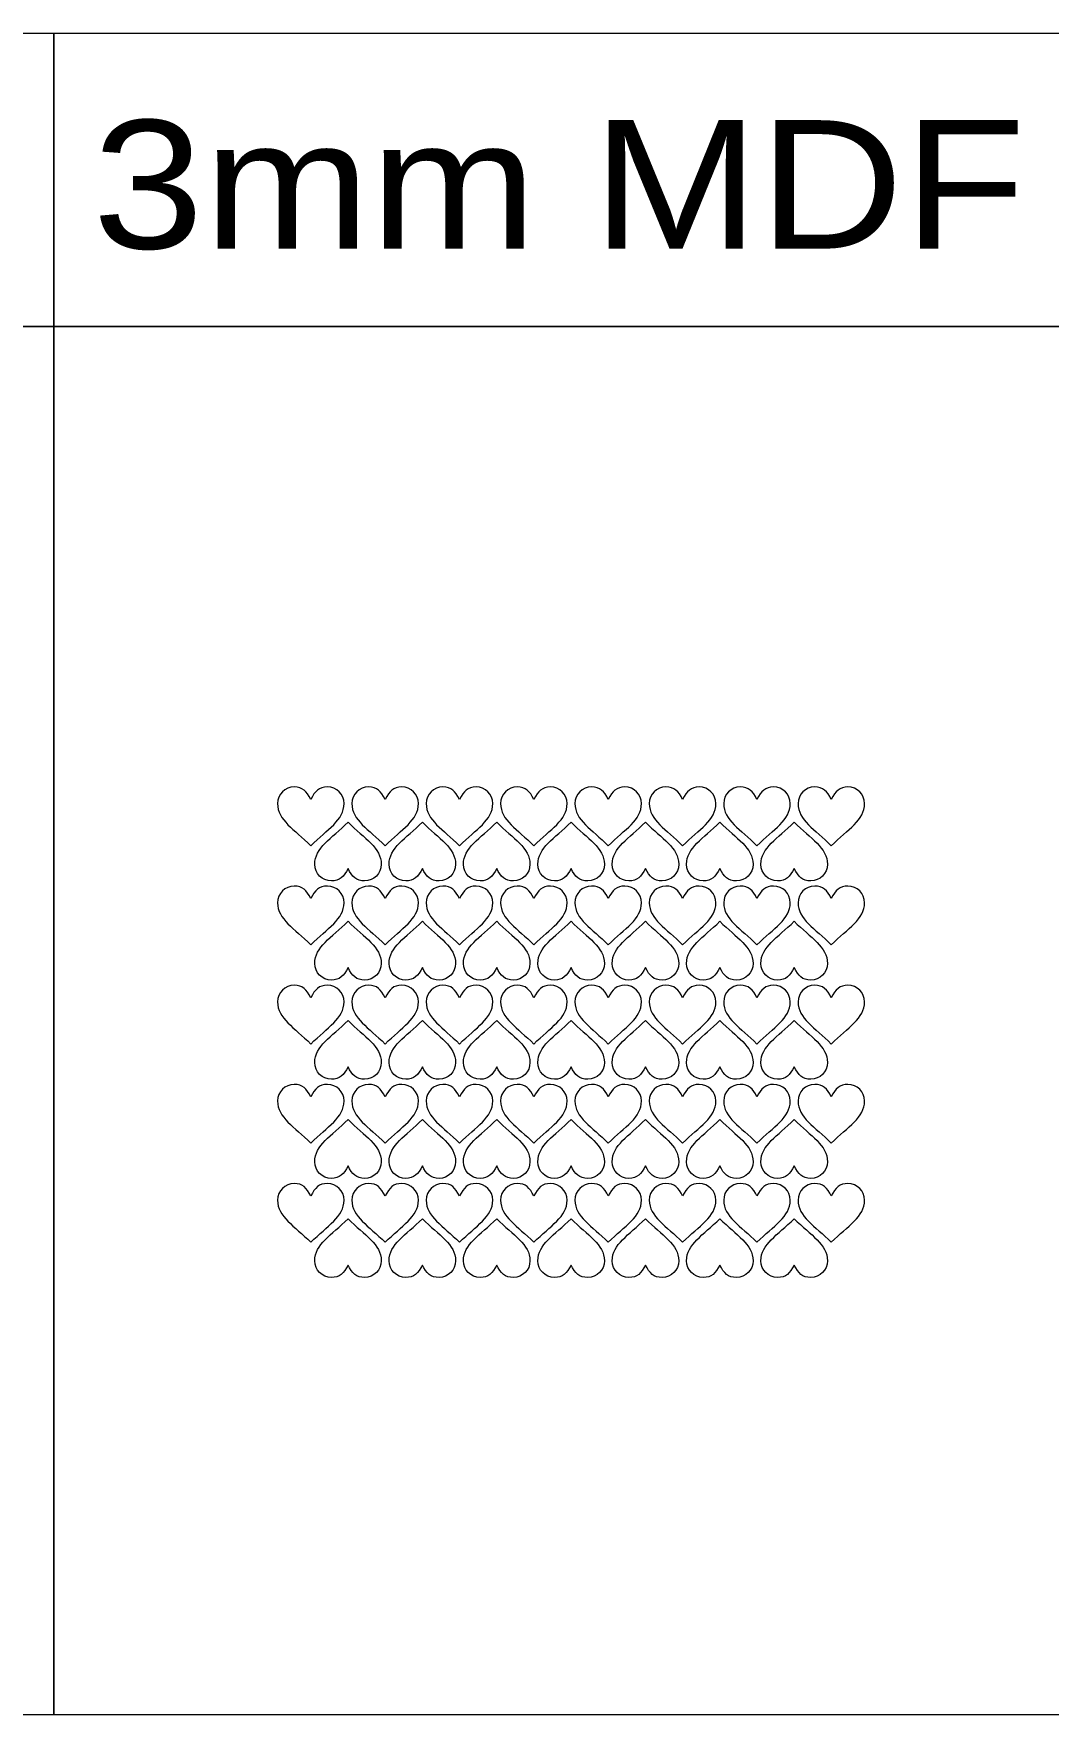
# Model space of a CAD drawing. Header units: millimetres. Extents: x -1166 to 1166, y -335 to 297.
# Drawn here: x 381 to 763, y -335 to 297 of the extents above; entities that cross this region are included whole.
import ezdxf

# ---------------------------------------------------------------- set-up
doc = ezdxf.new("R2010")
doc.units = ezdxf.units.MM
doc.header["$MEASUREMENT"] = 0
doc.layers.add('Camada 1', color=7, linetype='Continuous')
doc.styles.add('3', font='Arial', dxfattribs={"height": 1})

msp = doc.modelspace()

# ---------------------------------------------------------------- linework, layer by layer
at = {"layer": 'Camada 1', "color": 142, "lineweight": 20}
for points in [[(-0.0001, 186.6815), (388.8269, 186.6815), (388.8269, 296.7483), (-0.0001, 296.7483), (-0.0001, 186.6815)], [(388.8267, 186.6815), (777.6537, 186.6815), (777.6537, 296.7483), (388.8267, 296.7483), (388.8267, 186.6815)], [(-0.0001, -334.8653), (388.8269, -334.8653), (388.8269, 186.6815), (-0.0001, 186.6815), (-0.0001, -334.8653)], [(388.8267, -334.8653), (777.6537, -334.8653), (777.6537, 186.6815), (388.8267, 186.6815), (388.8267, -334.8653)]]:
    msp.add_lwpolyline(points, close=True, dxfattribs=at)
at = {"layer": 'Camada 1', "color": 250, "lineweight": 20}
for points in [[(485.4387, 8.9624), (487.0011, 12.0875), (488.5636, 13.6499), (491.6887, 13.6499), (491.6887, 13.6499), (495.1387, 13.6499), (497.9387, 10.85), (497.9387, 7.4), (497.9387, 7.4), (497.9387, 1.1499), (491.6887, -2.1907), (485.4387, -8.4407), (485.4387, -8.4407), (479.1886, -2.1907), (472.9387, 1.1499), (472.9387, 7.4), (472.9387, 7.4), (472.9387, 10.85), (475.7386, 13.6499), (479.1886, 13.6499), (479.1886, 13.6499), (482.3137, 13.6499), (483.8762, 12.0875), (485.4387, 8.9624)], [(513.3786, 8.9624), (514.941, 12.0875), (516.5035, 13.6499), (519.6286, 13.6499), (519.6286, 13.6499), (523.0786, 13.6499), (525.8786, 10.85), (525.8786, 7.4), (525.8786, 7.4), (525.8786, 1.1499), (519.6286, -2.1907), (513.3786, -8.4407), (513.3786, -8.4407), (507.1285, -2.1907), (500.8786, 1.1499), (500.8786, 7.4), (500.8786, 7.4), (500.8786, 10.85), (503.6785, 13.6499), (507.1285, 13.6499), (507.1285, 13.6499), (510.2536, 13.6499), (511.8161, 12.0875), (513.3786, 8.9624)], [(541.3185, 8.9624), (542.8809, 12.0875), (544.4434, 13.6499), (547.5685, 13.6499), (547.5685, 13.6499), (551.0185, 13.6499), (553.8185, 10.85), (553.8185, 7.4), (553.8185, 7.4), (553.8185, 1.1499), (547.5685, -2.1907), (541.3185, -8.4407), (541.3185, -8.4407), (535.0684, -2.1907), (528.8185, 1.1499), (528.8185, 7.4), (528.8185, 7.4), (528.8185, 10.85), (531.6184, 13.6499), (535.0684, 13.6499), (535.0684, 13.6499), (538.1935, 13.6499), (539.756, 12.0875), (541.3185, 8.9624)], [(569.2584, 8.9624), (570.8208, 12.0875), (572.3833, 13.6499), (575.5084, 13.6499), (575.5084, 13.6499), (578.9584, 13.6499), (581.7584, 10.85), (581.7584, 7.4), (581.7584, 7.4), (581.7584, 1.1499), (575.5084, -2.1907), (569.2584, -8.4407), (569.2584, -8.4407), (563.0083, -2.1907), (556.7584, 1.1499), (556.7584, 7.4), (556.7584, 7.4), (556.7584, 10.85), (559.5583, 13.6499), (563.0083, 13.6499), (563.0083, 13.6499), (566.1334, 13.6499), (567.6959, 12.0875), (569.2584, 8.9624)], [(597.1983, 8.9624), (598.7607, 12.0875), (600.3232, 13.6499), (603.4483, 13.6499), (603.4483, 13.6499), (606.8983, 13.6499), (609.6983, 10.85), (609.6983, 7.4), (609.6983, 7.4), (609.6983, 1.1499), (603.4483, -2.1907), (597.1983, -8.4407), (597.1983, -8.4407), (590.9482, -2.1907), (584.6983, 1.1499), (584.6983, 7.4), (584.6983, 7.4), (584.6983, 10.85), (587.4982, 13.6499), (590.9482, 13.6499), (590.9482, 13.6499), (594.0733, 13.6499), (595.6358, 12.0875), (597.1983, 8.9624)], [(625.1382, 8.9624), (626.7006, 12.0875), (628.2631, 13.6499), (631.3882, 13.6499), (631.3882, 13.6499), (634.8382, 13.6499), (637.6382, 10.85), (637.6382, 7.4), (637.6382, 7.4), (637.6382, 1.1499), (631.3882, -2.1907), (625.1382, -8.4407), (625.1382, -8.4407), (618.8881, -2.1907), (612.6382, 1.1499), (612.6382, 7.4), (612.6382, 7.4), (612.6382, 10.85), (615.4381, 13.6499), (618.8881, 13.6499), (618.8881, 13.6499), (622.0132, 13.6499), (623.5757, 12.0875), (625.1382, 8.9624)], [(653.078, 8.9624), (654.6405, 12.0875), (656.203, 13.6499), (659.3281, 13.6499), (659.3281, 13.6499), (662.7781, 13.6499), (665.5781, 10.85), (665.5781, 7.4), (665.5781, 7.4), (665.5781, 1.1499), (659.3281, -2.1907), (653.078, -8.4407), (653.078, -8.4407), (646.828, -2.1907), (640.5781, 1.1499), (640.5781, 7.4), (640.5781, 7.4), (640.5781, 10.85), (643.378, 13.6499), (646.828, 13.6499), (646.828, 13.6499), (649.9531, 13.6499), (651.5156, 12.0875), (653.078, 8.9624)], [(681.0179, 8.9624), (682.5804, 12.0875), (684.1429, 13.6499), (687.268, 13.6499), (687.268, 13.6499), (690.718, 13.6499), (693.518, 10.85), (693.518, 7.4), (693.518, 7.4), (693.518, 1.1499), (687.268, -2.1907), (681.0179, -8.4407), (681.0179, -8.4407), (674.7679, -2.1907), (668.5179, 1.1499), (668.5179, 7.4), (668.5179, 7.4), (668.5179, 10.85), (671.3179, 13.6499), (674.7679, 13.6499), (674.7679, 13.6499), (677.893, 13.6499), (679.4555, 12.0875), (681.0179, 8.9624)], [(499.4205, -16.9882), (500.9829, -20.1132), (502.5454, -21.6757), (505.6705, -21.6757), (505.6705, -21.6757), (509.1205, -21.6757), (511.9205, -18.8757), (511.9205, -15.4257), (511.9205, -15.4257), (511.9205, -9.1757), (505.6705, -5.8351), (499.4205, 0.4149), (499.4205, 0.4149), (493.1704, -5.8351), (486.9205, -9.1757), (486.9205, -15.4257), (486.9205, -15.4257), (486.9205, -18.8757), (489.7204, -21.6757), (493.1704, -21.6757), (493.1704, -21.6757), (496.2955, -21.6757), (497.858, -20.1132), (499.4205, -16.9882)], [(527.3604, -16.9882), (528.9228, -20.1132), (530.4853, -21.6757), (533.6104, -21.6757), (533.6104, -21.6757), (537.0604, -21.6757), (539.8604, -18.8757), (539.8604, -15.4257), (539.8604, -15.4257), (539.8604, -9.1757), (533.6104, -5.8351), (527.3604, 0.4149), (527.3604, 0.4149), (521.1103, -5.8351), (514.8604, -9.1757), (514.8604, -15.4257), (514.8604, -15.4257), (514.8604, -18.8757), (517.6603, -21.6757), (521.1103, -21.6757), (521.1103, -21.6757), (524.2354, -21.6757), (525.7979, -20.1132), (527.3604, -16.9882)], [(555.3003, -16.9882), (556.8627, -20.1132), (558.4252, -21.6757), (561.5503, -21.6757), (561.5503, -21.6757), (565.0003, -21.6757), (567.8003, -18.8757), (567.8003, -15.4257), (567.8003, -15.4257), (567.8003, -9.1757), (561.5503, -5.8351), (555.3003, 0.4149), (555.3003, 0.4149), (549.0502, -5.8351), (542.8003, -9.1757), (542.8003, -15.4257), (542.8003, -15.4257), (542.8003, -18.8757), (545.6002, -21.6757), (549.0502, -21.6757), (549.0502, -21.6757), (552.1753, -21.6757), (553.7378, -20.1132), (555.3003, -16.9882)], [(583.2402, -16.9882), (584.8026, -20.1132), (586.3651, -21.6757), (589.4902, -21.6757), (589.4902, -21.6757), (592.9402, -21.6757), (595.7402, -18.8757), (595.7402, -15.4257), (595.7402, -15.4257), (595.7402, -9.1757), (589.4902, -5.8351), (583.2402, 0.4149), (583.2402, 0.4149), (576.9901, -5.8351), (570.7402, -9.1757), (570.7402, -15.4257), (570.7402, -15.4257), (570.7402, -18.8757), (573.5401, -21.6757), (576.9901, -21.6757), (576.9901, -21.6757), (580.1152, -21.6757), (581.6777, -20.1132), (583.2402, -16.9882)], [(611.1801, -16.9882), (612.7425, -20.1132), (614.305, -21.6757), (617.4301, -21.6757), (617.4301, -21.6757), (620.8801, -21.6757), (623.6801, -18.8757), (623.6801, -15.4257), (623.6801, -15.4257), (623.6801, -9.1757), (617.4301, -5.8351), (611.1801, 0.4149), (611.1801, 0.4149), (604.93, -5.8351), (598.6801, -9.1757), (598.6801, -15.4257), (598.6801, -15.4257), (598.6801, -18.8757), (601.48, -21.6757), (604.93, -21.6757), (604.93, -21.6757), (608.0551, -21.6757), (609.6176, -20.1132), (611.1801, -16.9882)], [(639.12, -16.9882), (640.6824, -20.1132), (642.2449, -21.6757), (645.37, -21.6757), (645.37, -21.6757), (648.82, -21.6757), (651.62, -18.8757), (651.62, -15.4257), (651.62, -15.4257), (651.62, -9.1757), (645.37, -5.8351), (639.12, 0.4149), (639.12, 0.4149), (632.8699, -5.8351), (626.62, -9.1757), (626.62, -15.4257), (626.62, -15.4257), (626.62, -18.8757), (629.4199, -21.6757), (632.8699, -21.6757), (632.8699, -21.6757), (635.995, -21.6757), (637.5575, -20.1132), (639.12, -16.9882)], [(667.0598, -16.9882), (668.6223, -20.1132), (670.1848, -21.6757), (673.3099, -21.6757), (673.3099, -21.6757), (676.7599, -21.6757), (679.5599, -18.8757), (679.5599, -15.4257), (679.5599, -15.4257), (679.5599, -9.1757), (673.3099, -5.8351), (667.0598, 0.4149), (667.0598, 0.4149), (660.8098, -5.8351), (654.5598, -9.1757), (654.5598, -15.4257), (654.5598, -15.4257), (654.5598, -18.8757), (657.3598, -21.6757), (660.8098, -21.6757), (660.8098, -21.6757), (663.9349, -21.6757), (665.4974, -20.1132), (667.0598, -16.9882)], [(485.4387, -28.291), (487.0011, -25.1659), (488.5636, -23.6035), (491.6887, -23.6035), (491.6887, -23.6035), (495.1387, -23.6035), (497.9387, -26.4034), (497.9387, -29.8534), (497.9387, -29.8534), (497.9387, -36.1035), (491.6887, -39.4441), (485.4387, -45.6941), (485.4387, -45.6941), (479.1886, -39.4441), (472.9387, -36.1035), (472.9387, -29.8534), (472.9387, -29.8534), (472.9387, -26.4034), (475.7386, -23.6035), (479.1886, -23.6035), (479.1886, -23.6035), (482.3137, -23.6035), (483.8762, -25.1659), (485.4387, -28.291)], [(513.3786, -28.291), (514.941, -25.1659), (516.5035, -23.6035), (519.6286, -23.6035), (519.6286, -23.6035), (523.0786, -23.6035), (525.8786, -26.4034), (525.8786, -29.8534), (525.8786, -29.8534), (525.8786, -36.1035), (519.6286, -39.4441), (513.3786, -45.6941), (513.3786, -45.6941), (507.1285, -39.4441), (500.8786, -36.1035), (500.8786, -29.8534), (500.8786, -29.8534), (500.8786, -26.4034), (503.6785, -23.6035), (507.1285, -23.6035), (507.1285, -23.6035), (510.2536, -23.6035), (511.8161, -25.1659), (513.3786, -28.291)], [(541.3185, -28.291), (542.8809, -25.1659), (544.4434, -23.6035), (547.5685, -23.6035), (547.5685, -23.6035), (551.0185, -23.6035), (553.8185, -26.4034), (553.8185, -29.8534), (553.8185, -29.8534), (553.8185, -36.1035), (547.5685, -39.4441), (541.3185, -45.6941), (541.3185, -45.6941), (535.0684, -39.4441), (528.8185, -36.1035), (528.8185, -29.8534), (528.8185, -29.8534), (528.8185, -26.4034), (531.6184, -23.6035), (535.0684, -23.6035), (535.0684, -23.6035), (538.1935, -23.6035), (539.756, -25.1659), (541.3185, -28.291)], [(569.2584, -28.291), (570.8208, -25.1659), (572.3833, -23.6035), (575.5084, -23.6035), (575.5084, -23.6035), (578.9584, -23.6035), (581.7584, -26.4034), (581.7584, -29.8534), (581.7584, -29.8534), (581.7584, -36.1035), (575.5084, -39.4441), (569.2584, -45.6941), (569.2584, -45.6941), (563.0083, -39.4441), (556.7584, -36.1035), (556.7584, -29.8534), (556.7584, -29.8534), (556.7584, -26.4034), (559.5583, -23.6035), (563.0083, -23.6035), (563.0083, -23.6035), (566.1334, -23.6035), (567.6959, -25.1659), (569.2584, -28.291)], [(597.1983, -28.291), (598.7607, -25.1659), (600.3232, -23.6035), (603.4483, -23.6035), (603.4483, -23.6035), (606.8983, -23.6035), (609.6983, -26.4034), (609.6983, -29.8534), (609.6983, -29.8534), (609.6983, -36.1035), (603.4483, -39.4441), (597.1983, -45.6941), (597.1983, -45.6941), (590.9482, -39.4441), (584.6983, -36.1035), (584.6983, -29.8534), (584.6983, -29.8534), (584.6983, -26.4034), (587.4982, -23.6035), (590.9482, -23.6035), (590.9482, -23.6035), (594.0733, -23.6035), (595.6358, -25.1659), (597.1983, -28.291)], [(625.1382, -28.291), (626.7006, -25.1659), (628.2631, -23.6035), (631.3882, -23.6035), (631.3882, -23.6035), (634.8382, -23.6035), (637.6382, -26.4034), (637.6382, -29.8534), (637.6382, -29.8534), (637.6382, -36.1035), (631.3882, -39.4441), (625.1382, -45.6941), (625.1382, -45.6941), (618.8881, -39.4441), (612.6382, -36.1035), (612.6382, -29.8534), (612.6382, -29.8534), (612.6382, -26.4034), (615.4381, -23.6035), (618.8881, -23.6035), (618.8881, -23.6035), (622.0132, -23.6035), (623.5757, -25.1659), (625.1382, -28.291)], [(653.078, -28.291), (654.6405, -25.1659), (656.203, -23.6035), (659.3281, -23.6035), (659.3281, -23.6035), (662.7781, -23.6035), (665.5781, -26.4034), (665.5781, -29.8534), (665.5781, -29.8534), (665.5781, -36.1035), (659.3281, -39.4441), (653.078, -45.6941), (653.078, -45.6941), (646.828, -39.4441), (640.5781, -36.1035), (640.5781, -29.8534), (640.5781, -29.8534), (640.5781, -26.4034), (643.378, -23.6035), (646.828, -23.6035), (646.828, -23.6035), (649.9531, -23.6035), (651.5156, -25.1659), (653.078, -28.291)], [(681.0179, -28.291), (682.5804, -25.1659), (684.1429, -23.6035), (687.268, -23.6035), (687.268, -23.6035), (690.718, -23.6035), (693.518, -26.4034), (693.518, -29.8534), (693.518, -29.8534), (693.518, -36.1035), (687.268, -39.4441), (681.0179, -45.6941), (681.0179, -45.6941), (674.7679, -39.4441), (668.5179, -36.1035), (668.5179, -29.8534), (668.5179, -29.8534), (668.5179, -26.4034), (671.3179, -23.6035), (674.7679, -23.6035), (674.7679, -23.6035), (677.893, -23.6035), (679.4555, -25.1659), (681.0179, -28.291)], [(499.4205, -54.2416), (500.9829, -57.3666), (502.5454, -58.9291), (505.6705, -58.9291), (505.6705, -58.9291), (509.1205, -58.9291), (511.9205, -56.1291), (511.9205, -52.6791), (511.9205, -52.6791), (511.9205, -46.4291), (505.6705, -43.0885), (499.4205, -36.8385), (499.4205, -36.8385), (493.1704, -43.0885), (486.9205, -46.4291), (486.9205, -52.6791), (486.9205, -52.6791), (486.9205, -56.1291), (489.7204, -58.9291), (493.1704, -58.9291), (493.1704, -58.9291), (496.2955, -58.9291), (497.858, -57.3666), (499.4205, -54.2416)], [(527.3604, -54.2416), (528.9228, -57.3666), (530.4853, -58.9291), (533.6104, -58.9291), (533.6104, -58.9291), (537.0604, -58.9291), (539.8604, -56.1291), (539.8604, -52.6791), (539.8604, -52.6791), (539.8604, -46.4291), (533.6104, -43.0885), (527.3604, -36.8385), (527.3604, -36.8385), (521.1103, -43.0885), (514.8604, -46.4291), (514.8604, -52.6791), (514.8604, -52.6791), (514.8604, -56.1291), (517.6603, -58.9291), (521.1103, -58.9291), (521.1103, -58.9291), (524.2354, -58.9291), (525.7979, -57.3666), (527.3604, -54.2416)], [(555.3003, -54.2416), (556.8627, -57.3666), (558.4252, -58.9291), (561.5503, -58.9291), (561.5503, -58.9291), (565.0003, -58.9291), (567.8003, -56.1291), (567.8003, -52.6791), (567.8003, -52.6791), (567.8003, -46.4291), (561.5503, -43.0885), (555.3003, -36.8385), (555.3003, -36.8385), (549.0502, -43.0885), (542.8003, -46.4291), (542.8003, -52.6791), (542.8003, -52.6791), (542.8003, -56.1291), (545.6002, -58.9291), (549.0502, -58.9291), (549.0502, -58.9291), (552.1753, -58.9291), (553.7378, -57.3666), (555.3003, -54.2416)], [(583.2402, -54.2416), (584.8026, -57.3666), (586.3651, -58.9291), (589.4902, -58.9291), (589.4902, -58.9291), (592.9402, -58.9291), (595.7402, -56.1291), (595.7402, -52.6791), (595.7402, -52.6791), (595.7402, -46.4291), (589.4902, -43.0885), (583.2402, -36.8385), (583.2402, -36.8385), (576.9901, -43.0885), (570.7402, -46.4291), (570.7402, -52.6791), (570.7402, -52.6791), (570.7402, -56.1291), (573.5401, -58.9291), (576.9901, -58.9291), (576.9901, -58.9291), (580.1152, -58.9291), (581.6777, -57.3666), (583.2402, -54.2416)], [(611.1801, -54.2416), (612.7425, -57.3666), (614.305, -58.9291), (617.4301, -58.9291), (617.4301, -58.9291), (620.8801, -58.9291), (623.6801, -56.1291), (623.6801, -52.6791), (623.6801, -52.6791), (623.6801, -46.4291), (617.4301, -43.0885), (611.1801, -36.8385), (611.1801, -36.8385), (604.93, -43.0885), (598.6801, -46.4291), (598.6801, -52.6791), (598.6801, -52.6791), (598.6801, -56.1291), (601.48, -58.9291), (604.93, -58.9291), (604.93, -58.9291), (608.0551, -58.9291), (609.6176, -57.3666), (611.1801, -54.2416)], [(639.12, -54.2416), (640.6824, -57.3666), (642.2449, -58.9291), (645.37, -58.9291), (645.37, -58.9291), (648.82, -58.9291), (651.62, -56.1291), (651.62, -52.6791), (651.62, -52.6791), (651.62, -46.4291), (645.37, -43.0885), (639.12, -36.8385), (639.12, -36.8385), (632.8699, -43.0885), (626.62, -46.4291), (626.62, -52.6791), (626.62, -52.6791), (626.62, -56.1291), (629.4199, -58.9291), (632.8699, -58.9291), (632.8699, -58.9291), (635.995, -58.9291), (637.5575, -57.3666), (639.12, -54.2416)], [(667.0598, -54.2416), (668.6223, -57.3666), (670.1848, -58.9291), (673.3099, -58.9291), (673.3099, -58.9291), (676.7599, -58.9291), (679.5599, -56.1291), (679.5599, -52.6791), (679.5599, -52.6791), (679.5599, -46.4291), (673.3099, -43.0885), (667.0598, -36.8385), (667.0598, -36.8385), (660.8098, -43.0885), (654.5598, -46.4291), (654.5598, -52.6791), (654.5598, -52.6791), (654.5598, -56.1291), (657.3598, -58.9291), (660.8098, -58.9291), (660.8098, -58.9291), (663.9349, -58.9291), (665.4974, -57.3666), (667.0598, -54.2416)], [(485.4387, -65.5444), (487.0011, -62.4193), (488.5636, -60.8569), (491.6887, -60.8569), (491.6887, -60.8569), (495.1387, -60.8569), (497.9387, -63.6568), (497.9387, -67.1068), (497.9387, -67.1068), (497.9387, -73.3569), (491.6887, -76.6975), (485.4387, -82.9475), (485.4387, -82.9475), (479.1886, -76.6975), (472.9387, -73.3569), (472.9387, -67.1068), (472.9387, -67.1068), (472.9387, -63.6568), (475.7386, -60.8569), (479.1886, -60.8569), (479.1886, -60.8569), (482.3137, -60.8569), (483.8762, -62.4193), (485.4387, -65.5444)], [(513.3786, -65.5444), (514.941, -62.4193), (516.5035, -60.8569), (519.6286, -60.8569), (519.6286, -60.8569), (523.0786, -60.8569), (525.8786, -63.6568), (525.8786, -67.1068), (525.8786, -67.1068), (525.8786, -73.3569), (519.6286, -76.6975), (513.3786, -82.9475), (513.3786, -82.9475), (507.1285, -76.6975), (500.8786, -73.3569), (500.8786, -67.1068), (500.8786, -67.1068), (500.8786, -63.6568), (503.6785, -60.8569), (507.1285, -60.8569), (507.1285, -60.8569), (510.2536, -60.8569), (511.8161, -62.4193), (513.3786, -65.5444)], [(541.3185, -65.5444), (542.8809, -62.4193), (544.4434, -60.8569), (547.5685, -60.8569), (547.5685, -60.8569), (551.0185, -60.8569), (553.8185, -63.6568), (553.8185, -67.1068), (553.8185, -67.1068), (553.8185, -73.3569), (547.5685, -76.6975), (541.3185, -82.9475), (541.3185, -82.9475), (535.0684, -76.6975), (528.8185, -73.3569), (528.8185, -67.1068), (528.8185, -67.1068), (528.8185, -63.6568), (531.6184, -60.8569), (535.0684, -60.8569), (535.0684, -60.8569), (538.1935, -60.8569), (539.756, -62.4193), (541.3185, -65.5444)], [(569.2584, -65.5444), (570.8208, -62.4193), (572.3833, -60.8569), (575.5084, -60.8569), (575.5084, -60.8569), (578.9584, -60.8569), (581.7584, -63.6568), (581.7584, -67.1068), (581.7584, -67.1068), (581.7584, -73.3569), (575.5084, -76.6975), (569.2584, -82.9475), (569.2584, -82.9475), (563.0083, -76.6975), (556.7584, -73.3569), (556.7584, -67.1068), (556.7584, -67.1068), (556.7584, -63.6568), (559.5583, -60.8569), (563.0083, -60.8569), (563.0083, -60.8569), (566.1334, -60.8569), (567.6959, -62.4193), (569.2584, -65.5444)], [(597.1983, -65.5444), (598.7607, -62.4193), (600.3232, -60.8569), (603.4483, -60.8569), (603.4483, -60.8569), (606.8983, -60.8569), (609.6983, -63.6568), (609.6983, -67.1068), (609.6983, -67.1068), (609.6983, -73.3569), (603.4483, -76.6975), (597.1983, -82.9475), (597.1983, -82.9475), (590.9482, -76.6975), (584.6983, -73.3569), (584.6983, -67.1068), (584.6983, -67.1068), (584.6983, -63.6568), (587.4982, -60.8569), (590.9482, -60.8569), (590.9482, -60.8569), (594.0733, -60.8569), (595.6358, -62.4193), (597.1983, -65.5444)], [(625.1382, -65.5444), (626.7006, -62.4193), (628.2631, -60.8569), (631.3882, -60.8569), (631.3882, -60.8569), (634.8382, -60.8569), (637.6382, -63.6568), (637.6382, -67.1068), (637.6382, -67.1068), (637.6382, -73.3569), (631.3882, -76.6975), (625.1382, -82.9475), (625.1382, -82.9475), (618.8881, -76.6975), (612.6382, -73.3569), (612.6382, -67.1068), (612.6382, -67.1068), (612.6382, -63.6568), (615.4381, -60.8569), (618.8881, -60.8569), (618.8881, -60.8569), (622.0132, -60.8569), (623.5757, -62.4193), (625.1382, -65.5444)], [(653.078, -65.5444), (654.6405, -62.4193), (656.203, -60.8569), (659.3281, -60.8569), (659.3281, -60.8569), (662.7781, -60.8569), (665.5781, -63.6568), (665.5781, -67.1068), (665.5781, -67.1068), (665.5781, -73.3569), (659.3281, -76.6975), (653.078, -82.9475), (653.078, -82.9475), (646.828, -76.6975), (640.5781, -73.3569), (640.5781, -67.1068), (640.5781, -67.1068), (640.5781, -63.6568), (643.378, -60.8569), (646.828, -60.8569), (646.828, -60.8569), (649.9531, -60.8569), (651.5156, -62.4193), (653.078, -65.5444)], [(681.0179, -65.5444), (682.5804, -62.4193), (684.1429, -60.8569), (687.268, -60.8569), (687.268, -60.8569), (690.718, -60.8569), (693.518, -63.6568), (693.518, -67.1068), (693.518, -67.1068), (693.518, -73.3569), (687.268, -76.6975), (681.0179, -82.9475), (681.0179, -82.9475), (674.7679, -76.6975), (668.5179, -73.3569), (668.5179, -67.1068), (668.5179, -67.1068), (668.5179, -63.6568), (671.3179, -60.8569), (674.7679, -60.8569), (674.7679, -60.8569), (677.893, -60.8569), (679.4555, -62.4193), (681.0179, -65.5444)], [(499.4205, -91.495), (500.9829, -94.62), (502.5454, -96.1825), (505.6705, -96.1825), (505.6705, -96.1825), (509.1205, -96.1825), (511.9205, -93.3825), (511.9205, -89.9325), (511.9205, -89.9325), (511.9205, -83.6825), (505.6705, -80.3419), (499.4205, -74.0919), (499.4205, -74.0919), (493.1704, -80.3419), (486.9205, -83.6825), (486.9205, -89.9325), (486.9205, -89.9325), (486.9205, -93.3825), (489.7204, -96.1825), (493.1704, -96.1825), (493.1704, -96.1825), (496.2955, -96.1825), (497.858, -94.62), (499.4205, -91.495)], [(527.3604, -91.495), (528.9228, -94.62), (530.4853, -96.1825), (533.6104, -96.1825), (533.6104, -96.1825), (537.0604, -96.1825), (539.8604, -93.3825), (539.8604, -89.9325), (539.8604, -89.9325), (539.8604, -83.6825), (533.6104, -80.3419), (527.3604, -74.0919), (527.3604, -74.0919), (521.1103, -80.3419), (514.8604, -83.6825), (514.8604, -89.9325), (514.8604, -89.9325), (514.8604, -93.3825), (517.6603, -96.1825), (521.1103, -96.1825), (521.1103, -96.1825), (524.2354, -96.1825), (525.7979, -94.62), (527.3604, -91.495)], [(555.3003, -91.495), (556.8627, -94.62), (558.4252, -96.1825), (561.5503, -96.1825), (561.5503, -96.1825), (565.0003, -96.1825), (567.8003, -93.3825), (567.8003, -89.9325), (567.8003, -89.9325), (567.8003, -83.6825), (561.5503, -80.3419), (555.3003, -74.0919), (555.3003, -74.0919), (549.0502, -80.3419), (542.8003, -83.6825), (542.8003, -89.9325), (542.8003, -89.9325), (542.8003, -93.3825), (545.6002, -96.1825), (549.0502, -96.1825), (549.0502, -96.1825), (552.1753, -96.1825), (553.7378, -94.62), (555.3003, -91.495)], [(583.2402, -91.495), (584.8026, -94.62), (586.3651, -96.1825), (589.4902, -96.1825), (589.4902, -96.1825), (592.9402, -96.1825), (595.7402, -93.3825), (595.7402, -89.9325), (595.7402, -89.9325), (595.7402, -83.6825), (589.4902, -80.3419), (583.2402, -74.0919), (583.2402, -74.0919), (576.9901, -80.3419), (570.7402, -83.6825), (570.7402, -89.9325), (570.7402, -89.9325), (570.7402, -93.3825), (573.5401, -96.1825), (576.9901, -96.1825), (576.9901, -96.1825), (580.1152, -96.1825), (581.6777, -94.62), (583.2402, -91.495)], [(611.1801, -91.495), (612.7425, -94.62), (614.305, -96.1825), (617.4301, -96.1825), (617.4301, -96.1825), (620.8801, -96.1825), (623.6801, -93.3825), (623.6801, -89.9325), (623.6801, -89.9325), (623.6801, -83.6825), (617.4301, -80.3419), (611.1801, -74.0919), (611.1801, -74.0919), (604.93, -80.3419), (598.6801, -83.6825), (598.6801, -89.9325), (598.6801, -89.9325), (598.6801, -93.3825), (601.48, -96.1825), (604.93, -96.1825), (604.93, -96.1825), (608.0551, -96.1825), (609.6176, -94.62), (611.1801, -91.495)], [(639.12, -91.495), (640.6824, -94.62), (642.2449, -96.1825), (645.37, -96.1825), (645.37, -96.1825), (648.82, -96.1825), (651.62, -93.3825), (651.62, -89.9325), (651.62, -89.9325), (651.62, -83.6825), (645.37, -80.3419), (639.12, -74.0919), (639.12, -74.0919), (632.8699, -80.3419), (626.62, -83.6825), (626.62, -89.9325), (626.62, -89.9325), (626.62, -93.3825), (629.4199, -96.1825), (632.8699, -96.1825), (632.8699, -96.1825), (635.995, -96.1825), (637.5575, -94.62), (639.12, -91.495)], [(667.0598, -91.495), (668.6223, -94.62), (670.1848, -96.1825), (673.3099, -96.1825), (673.3099, -96.1825), (676.7599, -96.1825), (679.5599, -93.3825), (679.5599, -89.9325), (679.5599, -89.9325), (679.5599, -83.6825), (673.3099, -80.3419), (667.0598, -74.0919), (667.0598, -74.0919), (660.8098, -80.3419), (654.5598, -83.6825), (654.5598, -89.9325), (654.5598, -89.9325), (654.5598, -93.3825), (657.3598, -96.1825), (660.8098, -96.1825), (660.8098, -96.1825), (663.9349, -96.1825), (665.4974, -94.62), (667.0598, -91.495)], [(485.4387, -102.7978), (487.0011, -99.6727), (488.5636, -98.1103), (491.6887, -98.1103), (491.6887, -98.1103), (495.1387, -98.1103), (497.9387, -100.9102), (497.9387, -104.3602), (497.9387, -104.3602), (497.9387, -110.6103), (491.6887, -113.9509), (485.4387, -120.2009), (485.4387, -120.2009), (479.1886, -113.9509), (472.9387, -110.6103), (472.9387, -104.3602), (472.9387, -104.3602), (472.9387, -100.9102), (475.7386, -98.1103), (479.1886, -98.1103), (479.1886, -98.1103), (482.3137, -98.1103), (483.8762, -99.6727), (485.4387, -102.7978)], [(513.3786, -102.7978), (514.941, -99.6727), (516.5035, -98.1103), (519.6286, -98.1103), (519.6286, -98.1103), (523.0786, -98.1103), (525.8786, -100.9102), (525.8786, -104.3602), (525.8786, -104.3602), (525.8786, -110.6103), (519.6286, -113.9509), (513.3786, -120.2009), (513.3786, -120.2009), (507.1285, -113.9509), (500.8786, -110.6103), (500.8786, -104.3602), (500.8786, -104.3602), (500.8786, -100.9102), (503.6785, -98.1103), (507.1285, -98.1103), (507.1285, -98.1103), (510.2536, -98.1103), (511.8161, -99.6727), (513.3786, -102.7978)], [(541.3185, -102.7978), (542.8809, -99.6727), (544.4434, -98.1103), (547.5685, -98.1103), (547.5685, -98.1103), (551.0185, -98.1103), (553.8185, -100.9102), (553.8185, -104.3602), (553.8185, -104.3602), (553.8185, -110.6103), (547.5685, -113.9509), (541.3185, -120.2009), (541.3185, -120.2009), (535.0684, -113.9509), (528.8185, -110.6103), (528.8185, -104.3602), (528.8185, -104.3602), (528.8185, -100.9102), (531.6184, -98.1103), (535.0684, -98.1103), (535.0684, -98.1103), (538.1935, -98.1103), (539.756, -99.6727), (541.3185, -102.7978)], [(569.2584, -102.7978), (570.8208, -99.6727), (572.3833, -98.1103), (575.5084, -98.1103), (575.5084, -98.1103), (578.9584, -98.1103), (581.7584, -100.9102), (581.7584, -104.3602), (581.7584, -104.3602), (581.7584, -110.6103), (575.5084, -113.9509), (569.2584, -120.2009), (569.2584, -120.2009), (563.0083, -113.9509), (556.7584, -110.6103), (556.7584, -104.3602), (556.7584, -104.3602), (556.7584, -100.9102), (559.5583, -98.1103), (563.0083, -98.1103), (563.0083, -98.1103), (566.1334, -98.1103), (567.6959, -99.6727), (569.2584, -102.7978)], [(597.1983, -102.7978), (598.7607, -99.6727), (600.3232, -98.1103), (603.4483, -98.1103), (603.4483, -98.1103), (606.8983, -98.1103), (609.6983, -100.9102), (609.6983, -104.3602), (609.6983, -104.3602), (609.6983, -110.6103), (603.4483, -113.9509), (597.1983, -120.2009), (597.1983, -120.2009), (590.9482, -113.9509), (584.6983, -110.6103), (584.6983, -104.3602), (584.6983, -104.3602), (584.6983, -100.9102), (587.4982, -98.1103), (590.9482, -98.1103), (590.9482, -98.1103), (594.0733, -98.1103), (595.6358, -99.6727), (597.1983, -102.7978)], [(625.1382, -102.7978), (626.7006, -99.6727), (628.2631, -98.1103), (631.3882, -98.1103), (631.3882, -98.1103), (634.8382, -98.1103), (637.6382, -100.9102), (637.6382, -104.3602), (637.6382, -104.3602), (637.6382, -110.6103), (631.3882, -113.9509), (625.1382, -120.2009), (625.1382, -120.2009), (618.8881, -113.9509), (612.6382, -110.6103), (612.6382, -104.3602), (612.6382, -104.3602), (612.6382, -100.9102), (615.4381, -98.1103), (618.8881, -98.1103), (618.8881, -98.1103), (622.0132, -98.1103), (623.5757, -99.6727), (625.1382, -102.7978)], [(653.078, -102.7978), (654.6405, -99.6727), (656.203, -98.1103), (659.3281, -98.1103), (659.3281, -98.1103), (662.7781, -98.1103), (665.5781, -100.9102), (665.5781, -104.3602), (665.5781, -104.3602), (665.5781, -110.6103), (659.3281, -113.9509), (653.078, -120.2009), (653.078, -120.2009), (646.828, -113.9509), (640.5781, -110.6103), (640.5781, -104.3602), (640.5781, -104.3602), (640.5781, -100.9102), (643.378, -98.1103), (646.828, -98.1103), (646.828, -98.1103), (649.9531, -98.1103), (651.5156, -99.6727), (653.078, -102.7978)], [(681.0179, -102.7978), (682.5804, -99.6727), (684.1429, -98.1103), (687.268, -98.1103), (687.268, -98.1103), (690.718, -98.1103), (693.518, -100.9102), (693.518, -104.3602), (693.518, -104.3602), (693.518, -110.6103), (687.268, -113.9509), (681.0179, -120.2009), (681.0179, -120.2009), (674.7679, -113.9509), (668.5179, -110.6103), (668.5179, -104.3602), (668.5179, -104.3602), (668.5179, -100.9102), (671.3179, -98.1103), (674.7679, -98.1103), (674.7679, -98.1103), (677.893, -98.1103), (679.4555, -99.6727), (681.0179, -102.7978)], [(499.4205, -128.7484), (500.9829, -131.8734), (502.5454, -133.4359), (505.6705, -133.4359), (505.6705, -133.4359), (509.1205, -133.4359), (511.9205, -130.6359), (511.9205, -127.1859), (511.9205, -127.1859), (511.9205, -120.9359), (505.6705, -117.5953), (499.4205, -111.3453), (499.4205, -111.3453), (493.1704, -117.5953), (486.9205, -120.9359), (486.9205, -127.1859), (486.9205, -127.1859), (486.9205, -130.6359), (489.7204, -133.4359), (493.1704, -133.4359), (493.1704, -133.4359), (496.2955, -133.4359), (497.858, -131.8734), (499.4205, -128.7484)], [(527.3604, -128.7484), (528.9228, -131.8734), (530.4853, -133.4359), (533.6104, -133.4359), (533.6104, -133.4359), (537.0604, -133.4359), (539.8604, -130.6359), (539.8604, -127.1859), (539.8604, -127.1859), (539.8604, -120.9359), (533.6104, -117.5953), (527.3604, -111.3453), (527.3604, -111.3453), (521.1103, -117.5953), (514.8604, -120.9359), (514.8604, -127.1859), (514.8604, -127.1859), (514.8604, -130.6359), (517.6603, -133.4359), (521.1103, -133.4359), (521.1103, -133.4359), (524.2354, -133.4359), (525.7979, -131.8734), (527.3604, -128.7484)], [(555.3003, -128.7484), (556.8627, -131.8734), (558.4252, -133.4359), (561.5503, -133.4359), (561.5503, -133.4359), (565.0003, -133.4359), (567.8003, -130.6359), (567.8003, -127.1859), (567.8003, -127.1859), (567.8003, -120.9359), (561.5503, -117.5953), (555.3003, -111.3453), (555.3003, -111.3453), (549.0502, -117.5953), (542.8003, -120.9359), (542.8003, -127.1859), (542.8003, -127.1859), (542.8003, -130.6359), (545.6002, -133.4359), (549.0502, -133.4359), (549.0502, -133.4359), (552.1753, -133.4359), (553.7378, -131.8734), (555.3003, -128.7484)], [(583.2402, -128.7484), (584.8026, -131.8734), (586.3651, -133.4359), (589.4902, -133.4359), (589.4902, -133.4359), (592.9402, -133.4359), (595.7402, -130.6359), (595.7402, -127.1859), (595.7402, -127.1859), (595.7402, -120.9359), (589.4902, -117.5953), (583.2402, -111.3453), (583.2402, -111.3453), (576.9901, -117.5953), (570.7402, -120.9359), (570.7402, -127.1859), (570.7402, -127.1859), (570.7402, -130.6359), (573.5401, -133.4359), (576.9901, -133.4359), (576.9901, -133.4359), (580.1152, -133.4359), (581.6777, -131.8734), (583.2402, -128.7484)], [(611.1801, -128.7484), (612.7425, -131.8734), (614.305, -133.4359), (617.4301, -133.4359), (617.4301, -133.4359), (620.8801, -133.4359), (623.6801, -130.6359), (623.6801, -127.1859), (623.6801, -127.1859), (623.6801, -120.9359), (617.4301, -117.5953), (611.1801, -111.3453), (611.1801, -111.3453), (604.93, -117.5953), (598.6801, -120.9359), (598.6801, -127.1859), (598.6801, -127.1859), (598.6801, -130.6359), (601.48, -133.4359), (604.93, -133.4359), (604.93, -133.4359), (608.0551, -133.4359), (609.6176, -131.8734), (611.1801, -128.7484)], [(639.12, -128.7484), (640.6824, -131.8734), (642.2449, -133.4359), (645.37, -133.4359), (645.37, -133.4359), (648.82, -133.4359), (651.62, -130.6359), (651.62, -127.1859), (651.62, -127.1859), (651.62, -120.9359), (645.37, -117.5953), (639.12, -111.3453), (639.12, -111.3453), (632.8699, -117.5953), (626.62, -120.9359), (626.62, -127.1859), (626.62, -127.1859), (626.62, -130.6359), (629.4199, -133.4359), (632.8699, -133.4359), (632.8699, -133.4359), (635.995, -133.4359), (637.5575, -131.8734), (639.12, -128.7484)], [(667.0598, -128.7484), (668.6223, -131.8734), (670.1848, -133.4359), (673.3099, -133.4359), (673.3099, -133.4359), (676.7599, -133.4359), (679.5599, -130.6359), (679.5599, -127.1859), (679.5599, -127.1859), (679.5599, -120.9359), (673.3099, -117.5953), (667.0598, -111.3453), (667.0598, -111.3453), (660.8098, -117.5953), (654.5598, -120.9359), (654.5598, -127.1859), (654.5598, -127.1859), (654.5598, -130.6359), (657.3598, -133.4359), (660.8098, -133.4359), (660.8098, -133.4359), (663.9349, -133.4359), (665.4974, -131.8734), (667.0598, -128.7484)], [(485.4387, -140.0512), (487.0011, -136.9261), (488.5636, -135.3637), (491.6887, -135.3637), (491.6887, -135.3637), (495.1387, -135.3637), (497.9387, -138.1636), (497.9387, -141.6136), (497.9387, -141.6136), (497.9387, -147.8637), (491.6887, -151.2043), (485.4387, -157.4543), (485.4387, -157.4543), (479.1886, -151.2043), (472.9387, -147.8637), (472.9387, -141.6136), (472.9387, -141.6136), (472.9387, -138.1636), (475.7386, -135.3637), (479.1886, -135.3637), (479.1886, -135.3637), (482.3137, -135.3637), (483.8762, -136.9261), (485.4387, -140.0512)], [(513.3786, -140.0512), (514.941, -136.9261), (516.5035, -135.3637), (519.6286, -135.3637), (519.6286, -135.3637), (523.0786, -135.3637), (525.8786, -138.1636), (525.8786, -141.6136), (525.8786, -141.6136), (525.8786, -147.8637), (519.6286, -151.2043), (513.3786, -157.4543), (513.3786, -157.4543), (507.1285, -151.2043), (500.8786, -147.8637), (500.8786, -141.6136), (500.8786, -141.6136), (500.8786, -138.1636), (503.6785, -135.3637), (507.1285, -135.3637), (507.1285, -135.3637), (510.2536, -135.3637), (511.8161, -136.9261), (513.3786, -140.0512)], [(541.3185, -140.0512), (542.8809, -136.9261), (544.4434, -135.3637), (547.5685, -135.3637), (547.5685, -135.3637), (551.0185, -135.3637), (553.8185, -138.1636), (553.8185, -141.6136), (553.8185, -141.6136), (553.8185, -147.8637), (547.5685, -151.2043), (541.3185, -157.4543), (541.3185, -157.4543), (535.0684, -151.2043), (528.8185, -147.8637), (528.8185, -141.6136), (528.8185, -141.6136), (528.8185, -138.1636), (531.6184, -135.3637), (535.0684, -135.3637), (535.0684, -135.3637), (538.1935, -135.3637), (539.756, -136.9261), (541.3185, -140.0512)], [(569.2584, -140.0512), (570.8208, -136.9261), (572.3833, -135.3637), (575.5084, -135.3637), (575.5084, -135.3637), (578.9584, -135.3637), (581.7584, -138.1636), (581.7584, -141.6136), (581.7584, -141.6136), (581.7584, -147.8637), (575.5084, -151.2043), (569.2584, -157.4543), (569.2584, -157.4543), (563.0083, -151.2043), (556.7584, -147.8637), (556.7584, -141.6136), (556.7584, -141.6136), (556.7584, -138.1636), (559.5583, -135.3637), (563.0083, -135.3637), (563.0083, -135.3637), (566.1334, -135.3637), (567.6959, -136.9261), (569.2584, -140.0512)], [(597.1983, -140.0512), (598.7607, -136.9261), (600.3232, -135.3637), (603.4483, -135.3637), (603.4483, -135.3637), (606.8983, -135.3637), (609.6983, -138.1636), (609.6983, -141.6136), (609.6983, -141.6136), (609.6983, -147.8637), (603.4483, -151.2043), (597.1983, -157.4543), (597.1983, -157.4543), (590.9482, -151.2043), (584.6983, -147.8637), (584.6983, -141.6136), (584.6983, -141.6136), (584.6983, -138.1636), (587.4982, -135.3637), (590.9482, -135.3637), (590.9482, -135.3637), (594.0733, -135.3637), (595.6358, -136.9261), (597.1983, -140.0512)], [(625.1382, -140.0512), (626.7006, -136.9261), (628.2631, -135.3637), (631.3882, -135.3637), (631.3882, -135.3637), (634.8382, -135.3637), (637.6382, -138.1636), (637.6382, -141.6136), (637.6382, -141.6136), (637.6382, -147.8637), (631.3882, -151.2043), (625.1382, -157.4543), (625.1382, -157.4543), (618.8881, -151.2043), (612.6382, -147.8637), (612.6382, -141.6136), (612.6382, -141.6136), (612.6382, -138.1636), (615.4381, -135.3637), (618.8881, -135.3637), (618.8881, -135.3637), (622.0132, -135.3637), (623.5757, -136.9261), (625.1382, -140.0512)], [(653.078, -140.0512), (654.6405, -136.9261), (656.203, -135.3637), (659.3281, -135.3637), (659.3281, -135.3637), (662.7781, -135.3637), (665.5781, -138.1636), (665.5781, -141.6136), (665.5781, -141.6136), (665.5781, -147.8637), (659.3281, -151.2043), (653.078, -157.4543), (653.078, -157.4543), (646.828, -151.2043), (640.5781, -147.8637), (640.5781, -141.6136), (640.5781, -141.6136), (640.5781, -138.1636), (643.378, -135.3637), (646.828, -135.3637), (646.828, -135.3637), (649.9531, -135.3637), (651.5156, -136.9261), (653.078, -140.0512)], [(681.0179, -140.0512), (682.5804, -136.9261), (684.1429, -135.3637), (687.268, -135.3637), (687.268, -135.3637), (690.718, -135.3637), (693.518, -138.1636), (693.518, -141.6136), (693.518, -141.6136), (693.518, -147.8637), (687.268, -151.2043), (681.0179, -157.4543), (681.0179, -157.4543), (674.7679, -151.2043), (668.5179, -147.8637), (668.5179, -141.6136), (668.5179, -141.6136), (668.5179, -138.1636), (671.3179, -135.3637), (674.7679, -135.3637), (674.7679, -135.3637), (677.893, -135.3637), (679.4555, -136.9261), (681.0179, -140.0512)], [(499.4205, -166.0018), (500.9829, -169.1268), (502.5454, -170.6893), (505.6705, -170.6893), (505.6705, -170.6893), (509.1205, -170.6893), (511.9205, -167.8893), (511.9205, -164.4393), (511.9205, -164.4393), (511.9205, -158.1893), (505.6705, -154.8487), (499.4205, -148.5987), (499.4205, -148.5987), (493.1704, -154.8487), (486.9205, -158.1893), (486.9205, -164.4393), (486.9205, -164.4393), (486.9205, -167.8893), (489.7204, -170.6893), (493.1704, -170.6893), (493.1704, -170.6893), (496.2955, -170.6893), (497.858, -169.1268), (499.4205, -166.0018)], [(527.3604, -166.0018), (528.9228, -169.1268), (530.4853, -170.6893), (533.6104, -170.6893), (533.6104, -170.6893), (537.0604, -170.6893), (539.8604, -167.8893), (539.8604, -164.4393), (539.8604, -164.4393), (539.8604, -158.1893), (533.6104, -154.8487), (527.3604, -148.5987), (527.3604, -148.5987), (521.1103, -154.8487), (514.8604, -158.1893), (514.8604, -164.4393), (514.8604, -164.4393), (514.8604, -167.8893), (517.6603, -170.6893), (521.1103, -170.6893), (521.1103, -170.6893), (524.2354, -170.6893), (525.7979, -169.1268), (527.3604, -166.0018)], [(555.3003, -166.0018), (556.8627, -169.1268), (558.4252, -170.6893), (561.5503, -170.6893), (561.5503, -170.6893), (565.0003, -170.6893), (567.8003, -167.8893), (567.8003, -164.4393), (567.8003, -164.4393), (567.8003, -158.1893), (561.5503, -154.8487), (555.3003, -148.5987), (555.3003, -148.5987), (549.0502, -154.8487), (542.8003, -158.1893), (542.8003, -164.4393), (542.8003, -164.4393), (542.8003, -167.8893), (545.6002, -170.6893), (549.0502, -170.6893), (549.0502, -170.6893), (552.1753, -170.6893), (553.7378, -169.1268), (555.3003, -166.0018)], [(583.2402, -166.0018), (584.8026, -169.1268), (586.3651, -170.6893), (589.4902, -170.6893), (589.4902, -170.6893), (592.9402, -170.6893), (595.7402, -167.8893), (595.7402, -164.4393), (595.7402, -164.4393), (595.7402, -158.1893), (589.4902, -154.8487), (583.2402, -148.5987), (583.2402, -148.5987), (576.9901, -154.8487), (570.7402, -158.1893), (570.7402, -164.4393), (570.7402, -164.4393), (570.7402, -167.8893), (573.5401, -170.6893), (576.9901, -170.6893), (576.9901, -170.6893), (580.1152, -170.6893), (581.6777, -169.1268), (583.2402, -166.0018)], [(611.1801, -166.0018), (612.7425, -169.1268), (614.305, -170.6893), (617.4301, -170.6893), (617.4301, -170.6893), (620.8801, -170.6893), (623.6801, -167.8893), (623.6801, -164.4393), (623.6801, -164.4393), (623.6801, -158.1893), (617.4301, -154.8487), (611.1801, -148.5987), (611.1801, -148.5987), (604.93, -154.8487), (598.6801, -158.1893), (598.6801, -164.4393), (598.6801, -164.4393), (598.6801, -167.8893), (601.48, -170.6893), (604.93, -170.6893), (604.93, -170.6893), (608.0551, -170.6893), (609.6176, -169.1268), (611.1801, -166.0018)], [(639.12, -166.0018), (640.6824, -169.1268), (642.2449, -170.6893), (645.37, -170.6893), (645.37, -170.6893), (648.82, -170.6893), (651.62, -167.8893), (651.62, -164.4393), (651.62, -164.4393), (651.62, -158.1893), (645.37, -154.8487), (639.12, -148.5987), (639.12, -148.5987), (632.8699, -154.8487), (626.62, -158.1893), (626.62, -164.4393), (626.62, -164.4393), (626.62, -167.8893), (629.4199, -170.6893), (632.8699, -170.6893), (632.8699, -170.6893), (635.995, -170.6893), (637.5575, -169.1268), (639.12, -166.0018)], [(667.0598, -166.0018), (668.6223, -169.1268), (670.1848, -170.6893), (673.3099, -170.6893), (673.3099, -170.6893), (676.7599, -170.6893), (679.5599, -167.8893), (679.5599, -164.4393), (679.5599, -164.4393), (679.5599, -158.1893), (673.3099, -154.8487), (667.0598, -148.5987), (667.0598, -148.5987), (660.8098, -154.8487), (654.5598, -158.1893), (654.5598, -164.4393), (654.5598, -164.4393), (654.5598, -167.8893), (657.3598, -170.6893), (660.8098, -170.6893), (660.8098, -170.6893), (663.9349, -170.6893), (665.4974, -169.1268), (667.0598, -166.0018)]]:
    msp.add_open_spline(points, degree=3, knots=[0, 0, 0, 0, 0.14285714, 0.14285714, 0.14285714, 0.14285714, 0.28571429, 0.28571429, 0.28571429, 0.28571429, 0.42857143, 0.42857143, 0.42857143, 0.42857143, 0.57142857, 0.57142857, 0.57142857, 0.57142857, 0.71428571, 0.71428571, 0.71428571, 0.71428571, 1, 1, 1, 1], dxfattribs=at)

# ---------------------------------------------------------------- texts
at = {"layer": 'Camada 1', "color": 142, "style": '3', "width": 1.114671}
msp.add_text('3mm MDF', height=48.2598, dxfattribs=at).set_placement((403.4072, 215.9645))

doc.saveas('drawing.dxf')
